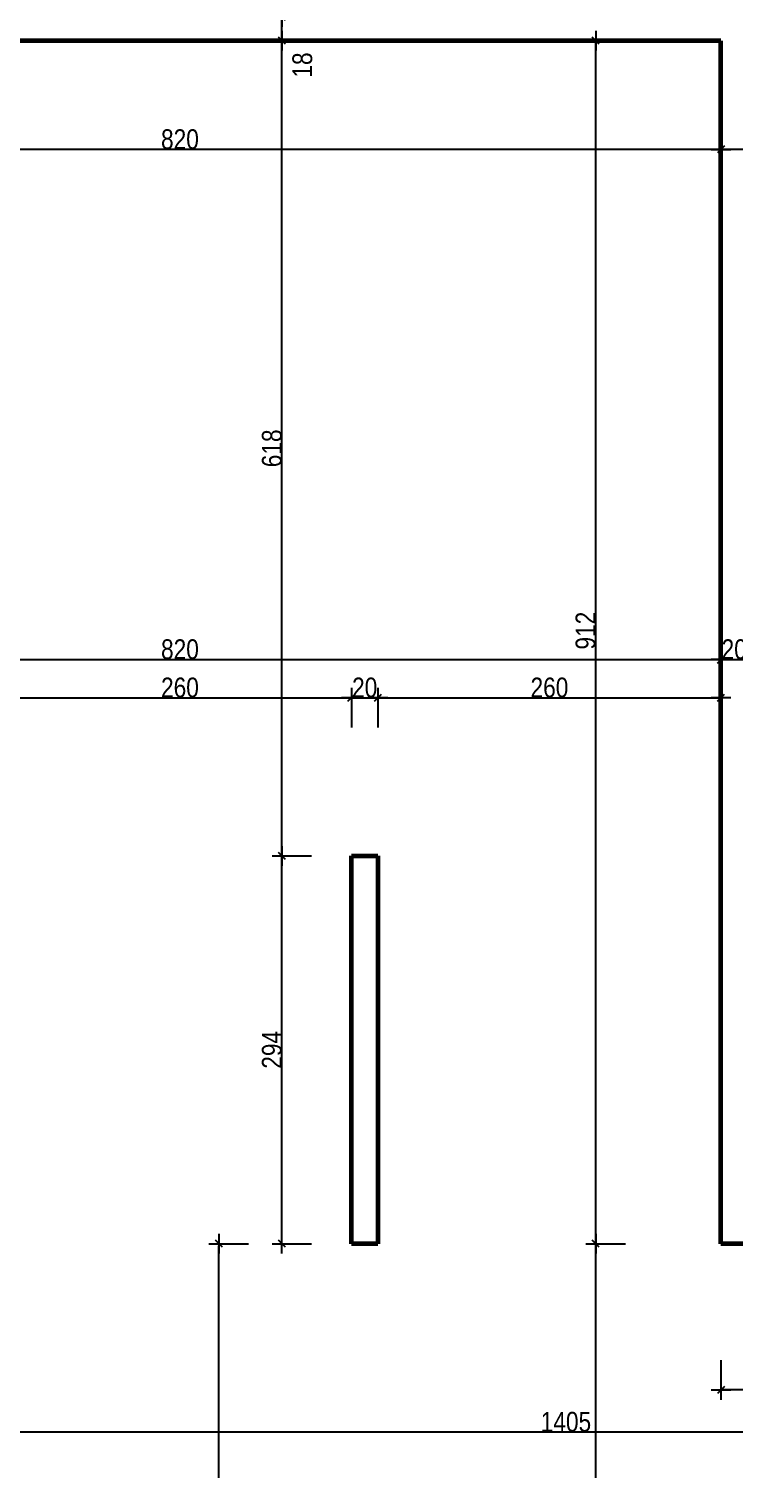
# Model space of a CAD drawing. Header units: centimetres. Extents: x -4990 to 114398, y -61489 to -12305.
# Drawn here: x 40277 to 40812, y -40119 to -39027 of the extents above; entities that cross this region are included whole.
import ezdxf

# ---------------------------------------------------------------- set-up
doc = ezdxf.new("R2010")
doc.units = ezdxf.units.CM
doc.header["$LTSCALE"] = 0.5
doc.layers.get('DEFPOINTS').update_dxf_attribs({"linetype": 'CONTINUOUS'})
doc.layers.add('01_cote_gen', color=4, linetype='CONTINUOUS')
doc.layers.add('AA_COTES', color=2, linetype='CONTINUOUS')
doc.layers.add('01_murs_coup', color=5, linetype='CONTINUOUS', lineweight=60)
doc.styles.add('STYLE2', font='ARIALN.TTF')
doc.dimstyles.new('JB50', dxfattribs={"dimscale": 0.1, "dimtxt": 150, "dimasz": 15, "dimexe": 0.1, "dimexo": 0.1, "dimgap": 0.09, "dimtad": 1, "dimdec": 1, "dimdsep": 46, "dimtxsty": 'STYLE2', "dimblk1": 'BOND_G', "dimblk2": 'BOND_D', "dimsah": 1, "dimcen": 1.5, "dimdle": 0.01, "dimse1": 1, "dimse2": 1, "dimclrd": 4, "dimclre": 2, "dimclrt": 6, "dimazin": 2, "dimtfac": 2.333333, "dimtdec": 1, "dimtix": 1, "dimtmove": 2, "dimatfit": 3, "dimldrblk": 'BOND_G', "dimfxl": 1, "dimtolj": 1, "dimtzin": 0, "dimarcsym": 0})

# ---------------------------------------------------------------- blocks, each defined once
blk = doc.blocks.new('BOND_G')
at = {"layer": 'AA_COTES', "color": 0}
for p, q in [((0, -5), (0, 15)), ((5, 0), (-5, 0)), ((1.77, 1.77), (-1.77, -1.77))]:
    blk.add_line(p, q, dxfattribs=at)
blk = doc.blocks.new('BOND_D')
at = {"layer": 'AA_COTES', "color": 0}
for p, q in [((5, 0), (-5, 0)), ((-1.77, -1.77), (1.77, 1.77)), ((0, 5), (0, -15))]:
    blk.add_line(p, q, dxfattribs=at)
blk = doc.blocks.new('*D2819')
at = {"layer": '01_cote_gen', "color": 4, "lineweight": -2, "transparency": 16777216}
blk.add_line((40469.2, -39034), (40469.2, -39019), dxfattribs=at)
at = {"layer": 'DEFPOINTS', "color": 0}
for p in [(40469.2, -39017.5), (40480.5, -39017.5), (40480.5, -39035.5)]:
    blk.add_point(p, dxfattribs=at)
at = {"layer": '01_cote_gen', "color": 4, "lineweight": -2, "transparency": 16777216, "xscale": 1.5, "yscale": 1.5, "zscale": 1.5}
for name, p, rotation in [('BOND_D', (40469.2, -39017.5), 90), ('BOND_G', (40469.2, -39035.5), 270)]:
    blk.add_blockref(name, p, dxfattribs=dict(at, rotation=rotation))
at = {"layer": '01_cote_gen', "color": 6, "transparency": 16777216, "insert": (40484.7, -39054), "char_height": 15, "attachment_point": 5, "rotation": 90, "style": 'STYLE2'}
blk.add_mtext('\\A1;18', dxfattribs=at)
blk = doc.blocks.new('*D2824')
at = {"layer": '01_cote_gen', "color": 4, "lineweight": -2, "transparency": 16777216}
blk.add_line((40263.4, -39533.7), (40520.4, -39533.7), dxfattribs=at)
at = {"layer": 'DEFPOINTS', "color": 0}
for p in [(40521.9, -39533.7), (40261.9, -39556.2), (40521.9, -39567.7)]:
    blk.add_point(p, dxfattribs=at)
at = {"layer": '01_cote_gen', "color": 4, "lineweight": -2, "transparency": 16777216, "xscale": 1.5, "yscale": 1.5, "zscale": 1.5, "rotation": 180}
blk.add_blockref('BOND_G', (40261.9, -39533.7), dxfattribs=at)
at = {"layer": '01_cote_gen', "color": 4, "lineweight": -2, "transparency": 16777216, "xscale": 1.5, "yscale": 1.5, "zscale": 1.5}
blk.add_blockref('BOND_D', (40521.9, -39533.7), dxfattribs=at)
at = {"layer": '01_cote_gen', "color": 6, "transparency": 16777216, "insert": (40391.9, -39526), "char_height": 15, "attachment_point": 5, "style": 'STYLE2'}
blk.add_mtext('\\A1;260', dxfattribs=at)
blk = doc.blocks.new('*D2825')
at = {"layer": '01_cote_gen', "color": 4, "lineweight": -2, "transparency": 16777216}
blk.add_line((40523.4, -39533.7), (40540.4, -39533.7), dxfattribs=at)
at = {"layer": 'DEFPOINTS', "color": 0}
for p in [(40541.9, -39533.7), (40521.9, -39567.7), (40541.9, -39567.7)]:
    blk.add_point(p, dxfattribs=at)
at = {"layer": '01_cote_gen', "color": 4, "lineweight": -2, "transparency": 16777216, "xscale": 1.5, "yscale": 1.5, "zscale": 1.5, "rotation": 180}
blk.add_blockref('BOND_G', (40521.9, -39533.7), dxfattribs=at)
at = {"layer": '01_cote_gen', "color": 4, "lineweight": -2, "transparency": 16777216, "xscale": 1.5, "yscale": 1.5, "zscale": 1.5}
blk.add_blockref('BOND_D', (40541.9, -39533.7), dxfattribs=at)
at = {"layer": '01_cote_gen', "color": 6, "transparency": 16777216, "insert": (40531.9, -39526), "char_height": 15, "attachment_point": 5, "style": 'STYLE2'}
blk.add_mtext('\\A1;20', dxfattribs=at)
blk = doc.blocks.new('*D2826')
at = {"layer": '01_cote_gen', "color": 4, "lineweight": -2, "transparency": 16777216}
blk.add_line((40543.4, -39533.7), (40800.4, -39533.7), dxfattribs=at)
at = {"layer": 'DEFPOINTS', "color": 0}
for p in [(40801.9, -39533.7), (40801.9, -39557), (40541.9, -39567.7)]:
    blk.add_point(p, dxfattribs=at)
at = {"layer": '01_cote_gen', "color": 4, "lineweight": -2, "transparency": 16777216, "xscale": 1.5, "yscale": 1.5, "zscale": 1.5, "rotation": 180}
blk.add_blockref('BOND_G', (40541.9, -39533.7), dxfattribs=at)
at = {"layer": '01_cote_gen', "color": 4, "lineweight": -2, "transparency": 16777216, "xscale": 1.5, "yscale": 1.5, "zscale": 1.5}
blk.add_blockref('BOND_D', (40801.9, -39533.7), dxfattribs=at)
at = {"layer": '01_cote_gen', "color": 6, "transparency": 16777216, "insert": (40671.9, -39526), "char_height": 15, "attachment_point": 5, "style": 'STYLE2'}
blk.add_mtext('\\A1;260', dxfattribs=at)
blk = doc.blocks.new('*D2836')
at = {"layer": '01_cote_gen', "color": 4, "lineweight": -2, "transparency": 16777216}
blk.add_line((40820.4, -39118), (40803.4, -39118), dxfattribs=at)
at = {"layer": 'DEFPOINTS', "color": 0}
for p in [(40801.9, -39118), (40801.9, -39136.1), (40821.9, -39136.1)]:
    blk.add_point(p, dxfattribs=at)
at = {"layer": '01_cote_gen', "color": 4, "lineweight": -2, "transparency": 16777216, "xscale": 1.5, "yscale": 1.5, "zscale": 1.5, "rotation": 180}
blk.add_blockref('BOND_D', (40801.9, -39118), dxfattribs=at)
at = {"layer": '01_cote_gen', "color": 4, "lineweight": -2, "transparency": 16777216, "xscale": 1.5, "yscale": 1.5, "zscale": 1.5}
blk.add_blockref('BOND_G', (40821.9, -39118), dxfattribs=at)
at = {"layer": '01_cote_gen', "color": 6, "transparency": 16777216, "insert": (40836.2, -39131.8), "char_height": 15, "attachment_point": 5, "style": 'STYLE2'}
blk.add_mtext('\\A1;20', dxfattribs=at)
blk = doc.blocks.new('*D2837')
at = {"layer": '01_cote_gen', "color": 4, "lineweight": -2, "transparency": 16777216}
blk.add_line((40800.4, -39118), (39983.4, -39118), dxfattribs=at)
at = {"layer": 'DEFPOINTS', "color": 0}
for p in [(40801.9, -39062.7), (39981.9, -39079.1), (39981.9, -39118)]:
    blk.add_point(p, dxfattribs=at)
at = {"layer": '01_cote_gen', "color": 4, "lineweight": -2, "transparency": 16777216, "xscale": 1.5, "yscale": 1.5, "zscale": 1.5, "rotation": 180}
blk.add_blockref('BOND_D', (39981.9, -39118), dxfattribs=at)
at = {"layer": '01_cote_gen', "color": 4, "lineweight": -2, "transparency": 16777216, "xscale": 1.5, "yscale": 1.5, "zscale": 1.5}
blk.add_blockref('BOND_G', (40801.9, -39118), dxfattribs=at)
at = {"layer": '01_cote_gen', "color": 6, "transparency": 16777216, "insert": (40391.9, -39110.3), "char_height": 15, "attachment_point": 5, "style": 'STYLE2'}
blk.add_mtext('\\A1;820', dxfattribs=at)
blk = doc.blocks.new('*D2873')
at = {"layer": '01_cote_gen', "color": 4, "lineweight": -2, "transparency": 16777216}
blk.add_line((40803.4, -39504.7), (40820.4, -39504.7), dxfattribs=at)
at = {"layer": 'DEFPOINTS', "color": 0}
for p in [(40801.9, -39491.5), (40821.9, -39491.5), (40821.9, -39504.7)]:
    blk.add_point(p, dxfattribs=at)
at = {"layer": '01_cote_gen', "color": 4, "lineweight": -2, "transparency": 16777216, "xscale": 1.5, "yscale": 1.5, "zscale": 1.5, "rotation": 180}
blk.add_blockref('BOND_G', (40801.9, -39504.7), dxfattribs=at)
at = {"layer": '01_cote_gen', "color": 4, "lineweight": -2, "transparency": 16777216, "xscale": 1.5, "yscale": 1.5, "zscale": 1.5}
blk.add_blockref('BOND_D', (40821.9, -39504.7), dxfattribs=at)
at = {"layer": '01_cote_gen', "color": 6, "transparency": 16777216, "insert": (40811.9, -39497), "char_height": 15, "attachment_point": 5, "style": 'STYLE2'}
blk.add_mtext('\\A1;20', dxfattribs=at)
blk = doc.blocks.new('*D2874')
at = {"layer": '01_cote_gen', "color": 4, "lineweight": -2, "transparency": 16777216}
blk.add_line((39983.4, -39504.7), (40800.4, -39504.7), dxfattribs=at)
at = {"layer": 'DEFPOINTS', "color": 0}
for p in [(39981.9, -39499), (40801.9, -39504.7), (40801.9, -39512.2)]:
    blk.add_point(p, dxfattribs=at)
at = {"layer": '01_cote_gen', "color": 4, "lineweight": -2, "transparency": 16777216, "xscale": 1.5, "yscale": 1.5, "zscale": 1.5, "rotation": 180}
blk.add_blockref('BOND_G', (39981.9, -39504.7), dxfattribs=at)
at = {"layer": '01_cote_gen', "color": 4, "lineweight": -2, "transparency": 16777216, "xscale": 1.5, "yscale": 1.5, "zscale": 1.5}
blk.add_blockref('BOND_D', (40801.9, -39504.7), dxfattribs=at)
at = {"layer": '01_cote_gen', "color": 6, "transparency": 16777216, "insert": (40391.9, -39497), "char_height": 15, "attachment_point": 5, "style": 'STYLE2'}
blk.add_mtext('\\A1;820', dxfattribs=at)
blk = doc.blocks.new('*D2935')
at = {"layer": '01_cote_gen', "color": 4, "lineweight": -2, "transparency": 16777216}
blk.add_line((41049.4, -40058.4), (40803.4, -40058.4), dxfattribs=at)
at = {"layer": 'DEFPOINTS', "color": 0}
for p in [(40801.9, -39947.6), (41050.9, -40004.6), (40801.9, -40058.4)]:
    blk.add_point(p, dxfattribs=at)
at = {"layer": '01_cote_gen', "color": 4, "lineweight": -2, "transparency": 16777216, "xscale": 1.5, "yscale": 1.5, "zscale": 1.5, "rotation": 180}
blk.add_blockref('BOND_D', (40801.9, -40058.4), dxfattribs=at)
at = {"layer": '01_cote_gen', "color": 4, "lineweight": -2, "transparency": 16777216, "xscale": 1.5, "yscale": 1.5, "zscale": 1.5}
blk.add_blockref('BOND_G', (41050.9, -40058.4), dxfattribs=at)
at = {"layer": '01_cote_gen', "color": 6, "transparency": 16777216, "insert": (40926.4, -40050.7), "char_height": 15, "attachment_point": 5, "style": 'STYLE2'}
blk.add_mtext('\\A1;249', dxfattribs=at)
blk = doc.blocks.new('*D2936')
at = {"layer": '01_cote_gen', "color": 4, "lineweight": -2, "transparency": 16777216}
blk.add_line((41385.4, -40090.4), (39983.4, -40090.4), dxfattribs=at)
at = {"layer": 'DEFPOINTS', "color": 0}
for p in [(41386.9, -40064.4), (39981.9, -40088.1), (39981.9, -40090.4)]:
    blk.add_point(p, dxfattribs=at)
at = {"layer": '01_cote_gen', "color": 4, "lineweight": -2, "transparency": 16777216, "xscale": 1.5, "yscale": 1.5, "zscale": 1.5, "rotation": 180}
blk.add_blockref('BOND_D', (39981.9, -40090.4), dxfattribs=at)
at = {"layer": '01_cote_gen', "color": 4, "lineweight": -2, "transparency": 16777216, "xscale": 1.5, "yscale": 1.5, "zscale": 1.5}
blk.add_blockref('BOND_G', (41386.9, -40090.4), dxfattribs=at)
at = {"layer": '01_cote_gen', "color": 6, "transparency": 16777216, "insert": (40684.4, -40082.7), "char_height": 15, "attachment_point": 5, "style": 'STYLE2'}
blk.add_mtext('\\A1;1405', dxfattribs=at)
blk = doc.blocks.new('*D3008')
at = {"layer": '01_cote_gen', "color": 4, "lineweight": -2, "transparency": 16777216}
blk.add_line((40707, -39946.1), (40707, -39037), dxfattribs=at)
at = {"layer": 'DEFPOINTS', "color": 0}
for p in [(40707, -39035.5), (40715.8, -39035.5), (40801.9, -39947.6)]:
    blk.add_point(p, dxfattribs=at)
at = {"layer": '01_cote_gen', "color": 4, "lineweight": -2, "transparency": 16777216, "xscale": 1.5, "yscale": 1.5, "zscale": 1.5}
for name, p, rotation in [('BOND_D', (40707, -39035.5), 90), ('BOND_G', (40707, -39947.6), 270)]:
    blk.add_blockref(name, p, dxfattribs=dict(at, rotation=rotation))
at = {"layer": '01_cote_gen', "color": 6, "transparency": 16777216, "insert": (40699.3, -39482.8), "char_height": 15, "attachment_point": 5, "rotation": 90, "style": 'STYLE2'}
blk.add_mtext('\\A1;912', dxfattribs=at)
blk = doc.blocks.new('*D3009')
at = {"layer": '01_cote_gen', "color": 4, "lineweight": -2, "transparency": 16777216}
blk.add_line((40707, -40503.1), (40707, -39949.1), dxfattribs=at)
at = {"layer": 'DEFPOINTS', "color": 0}
for p in [(40707, -39947.6), (40729.5, -39947.6), (40773.9, -40504.6)]:
    blk.add_point(p, dxfattribs=at)
at = {"layer": '01_cote_gen', "color": 4, "lineweight": -2, "transparency": 16777216, "xscale": 1.5, "yscale": 1.5, "zscale": 1.5}
for name, p, rotation in [('BOND_D', (40707, -39947.6), 90), ('BOND_G', (40707, -40504.6), 270)]:
    blk.add_blockref(name, p, dxfattribs=dict(at, rotation=rotation))
at = {"layer": '01_cote_gen', "color": 6, "transparency": 16777216, "insert": (40699.3, -40226.1), "char_height": 15, "attachment_point": 5, "rotation": 90, "style": 'STYLE2'}
blk.add_mtext('\\A1;557', dxfattribs=at)
blk = doc.blocks.new('*D3041')
at = {"layer": '01_cote_gen', "color": 4, "lineweight": -2, "transparency": 16777216}
blk.add_line((40469.2, -39946.1), (40469.2, -39655.1), dxfattribs=at)
at = {"layer": 'DEFPOINTS', "color": 0}
for p in [(40469.2, -39653.6), (40521.9, -39653.6), (40521.9, -39947.6)]:
    blk.add_point(p, dxfattribs=at)
at = {"layer": '01_cote_gen', "color": 4, "lineweight": -2, "transparency": 16777216, "xscale": 1.5, "yscale": 1.5, "zscale": 1.5}
for name, p, rotation in [('BOND_D', (40469.2, -39653.6), 90), ('BOND_G', (40469.2, -39947.6), 270)]:
    blk.add_blockref(name, p, dxfattribs=dict(at, rotation=rotation))
at = {"layer": '01_cote_gen', "color": 6, "transparency": 16777216, "insert": (40461.6, -39800.6), "char_height": 15, "attachment_point": 5, "rotation": 90, "style": 'STYLE2'}
blk.add_mtext('\\A1;294', dxfattribs=at)
blk = doc.blocks.new('*D3042')
at = {"layer": '01_cote_gen', "color": 4, "lineweight": -2, "transparency": 16777216}
blk.add_line((40469.2, -39652.1), (40469.2, -39037), dxfattribs=at)
at = {"layer": 'DEFPOINTS', "color": 0}
for p in [(40469.2, -39035.5), (40562, -39035.5), (40491.7, -39653.6)]:
    blk.add_point(p, dxfattribs=at)
at = {"layer": '01_cote_gen', "color": 4, "lineweight": -2, "transparency": 16777216, "xscale": 1.5, "yscale": 1.5, "zscale": 1.5}
for name, p, rotation in [('BOND_D', (40469.2, -39035.5), 90), ('BOND_G', (40469.2, -39653.6), 270)]:
    blk.add_blockref(name, p, dxfattribs=dict(at, rotation=rotation))
at = {"layer": '01_cote_gen', "color": 6, "transparency": 16777216, "insert": (40461.6, -39344.6), "char_height": 15, "attachment_point": 5, "rotation": 90, "style": 'STYLE2'}
blk.add_mtext('\\A1;618', dxfattribs=at)
blk = doc.blocks.new('*D3044')
at = {"layer": '01_cote_gen', "color": 4, "lineweight": -2, "transparency": 16777216}
blk.add_line((40421.4, -40503.1), (40421.4, -39949.1), dxfattribs=at)
at = {"layer": 'DEFPOINTS', "color": 0}
for p in [(40421.4, -39947.6), (40443.9, -39947.6), (40443.9, -40504.6)]:
    blk.add_point(p, dxfattribs=at)
at = {"layer": '01_cote_gen', "color": 4, "lineweight": -2, "transparency": 16777216, "xscale": 1.5, "yscale": 1.5, "zscale": 1.5}
for name, p, rotation in [('BOND_D', (40421.4, -39947.6), 90), ('BOND_G', (40421.4, -40504.6), 270)]:
    blk.add_blockref(name, p, dxfattribs=dict(at, rotation=rotation))
at = {"layer": '01_cote_gen', "color": 6, "transparency": 16777216, "insert": (40413.7, -40226.1), "char_height": 15, "attachment_point": 5, "rotation": 90, "style": 'STYLE2'}
blk.add_mtext('\\A1;557', dxfattribs=at)

msp = doc.modelspace()

# ---------------------------------------------------------------- linework, layer by layer
at = {"layer": '01_murs_coup'}
for p, q in [((40801.886, -39035.54), (39981.886, -39035.54)), ((40801.886, -39947.587), (40801.886, -39035.54)), ((40521.886, -39653.582), (40541.886, -39653.582)), ((40521.886, -39947.587), (40521.886, -39653.582)), ((40541.886, -39653.582), (40541.886, -39947.587)), ((40541.886, -39947.587), (40521.886, -39947.587)), ((40859.882, -39947.587), (40801.886, -39947.587))]:
    msp.add_line(p, q, dxfattribs=at)

# ---------------------------------------------------------------- dimensions: what is measured, and where the dimension line sits
at = {"layer": '01_cote_gen'}
for base, p1, p2, picture, middle in [((40469.23, -39017.54), (40480.501, -39035.54), (40480.501, -39017.54), '*D2819', (40484.687, -39053.984)), ((40706.982, -39035.54), (40801.886, -39947.587), (40715.824, -39035.54), '*D3008', (40699.314, -39482.845))]:
    dim = msp.add_linear_dim(base=base, p1=p1, p2=p2, angle=90, dimstyle='JB50', dxfattribs=at)
    dim.commit()
    dim.dimension.update_dxf_attribs({"geometry": picture, "text_midpoint": middle, "dimtype": 160})
for base, p1, p2, picture, middle in [((40469.23, -39035.54), (40491.73, -39653.582), (40561.968, -39035.54), '*D3042', (40461.562, -39344.561)), ((40469.23, -39653.582), (40521.886, -39947.587), (40521.886, -39653.582), '*D3041', (40461.562, -39800.584)), ((40421.357, -39947.587), (40443.857, -40504.6), (40443.857, -39947.587), '*D3044', (40413.72, -40226.093)), ((40706.982, -39947.587), (40773.891, -40504.6), (40729.482, -39947.587), '*D3009', (40699.345, -40226.093))]:
    dim = msp.add_linear_dim(base=base, p1=p1, p2=p2, angle=90, dimstyle='JB50', dxfattribs=at)
    dim.commit()
    dim.dimension.update_dxf_attribs({"geometry": picture, "text_midpoint": middle})
for base, p1, p2, picture, middle in [((39981.886, -39117.969), (40801.886, -39062.742), (39981.886, -39079.104), '*D2837', (40391.886, -39110.302)), ((40801.886, -39504.676), (39981.886, -39498.981), (40801.886, -39512.176), '*D2874', (40391.886, -39497.009)), ((40821.886, -39504.676), (40801.886, -39491.468), (40821.886, -39491.468), '*D2873', (40811.886, -39497.009)), ((40521.886, -39533.709), (40261.886, -39556.209), (40521.886, -39567.668), '*D2824', (40391.886, -39526.041)), ((40541.886, -39533.709), (40521.886, -39567.668), (40541.886, -39567.668), '*D2825', (40531.886, -39526.041)), ((40801.886, -39533.709), (40541.886, -39567.668), (40801.886, -39556.996), '*D2826', (40671.886, -39526.041)), ((40801.886, -40058.361), (41050.883, -40004.594), (40801.886, -39947.587), '*D2935', (40926.385, -40050.693)), ((39981.886, -40090.361), (41386.882, -40064.416), (39981.886, -40088.128), '*D2936', (40684.384, -40082.693))]:
    dim = msp.add_linear_dim(base=base, p1=p1, p2=p2, dimstyle='JB50', dxfattribs=at)
    dim.commit()
    dim.dimension.update_dxf_attribs({"geometry": picture, "text_midpoint": middle})
dim = msp.add_linear_dim(base=(40801.886, -39117.969), p1=(40821.886, -39136.077), p2=(40801.886, -39136.077), dimstyle='JB50', dxfattribs=at)
dim.commit()
dim.dimension.update_dxf_attribs({"geometry": '*D2836', "text_midpoint": (40836.233, -39131.805), "dimtype": 160})

doc.saveas('drawing.dxf')
